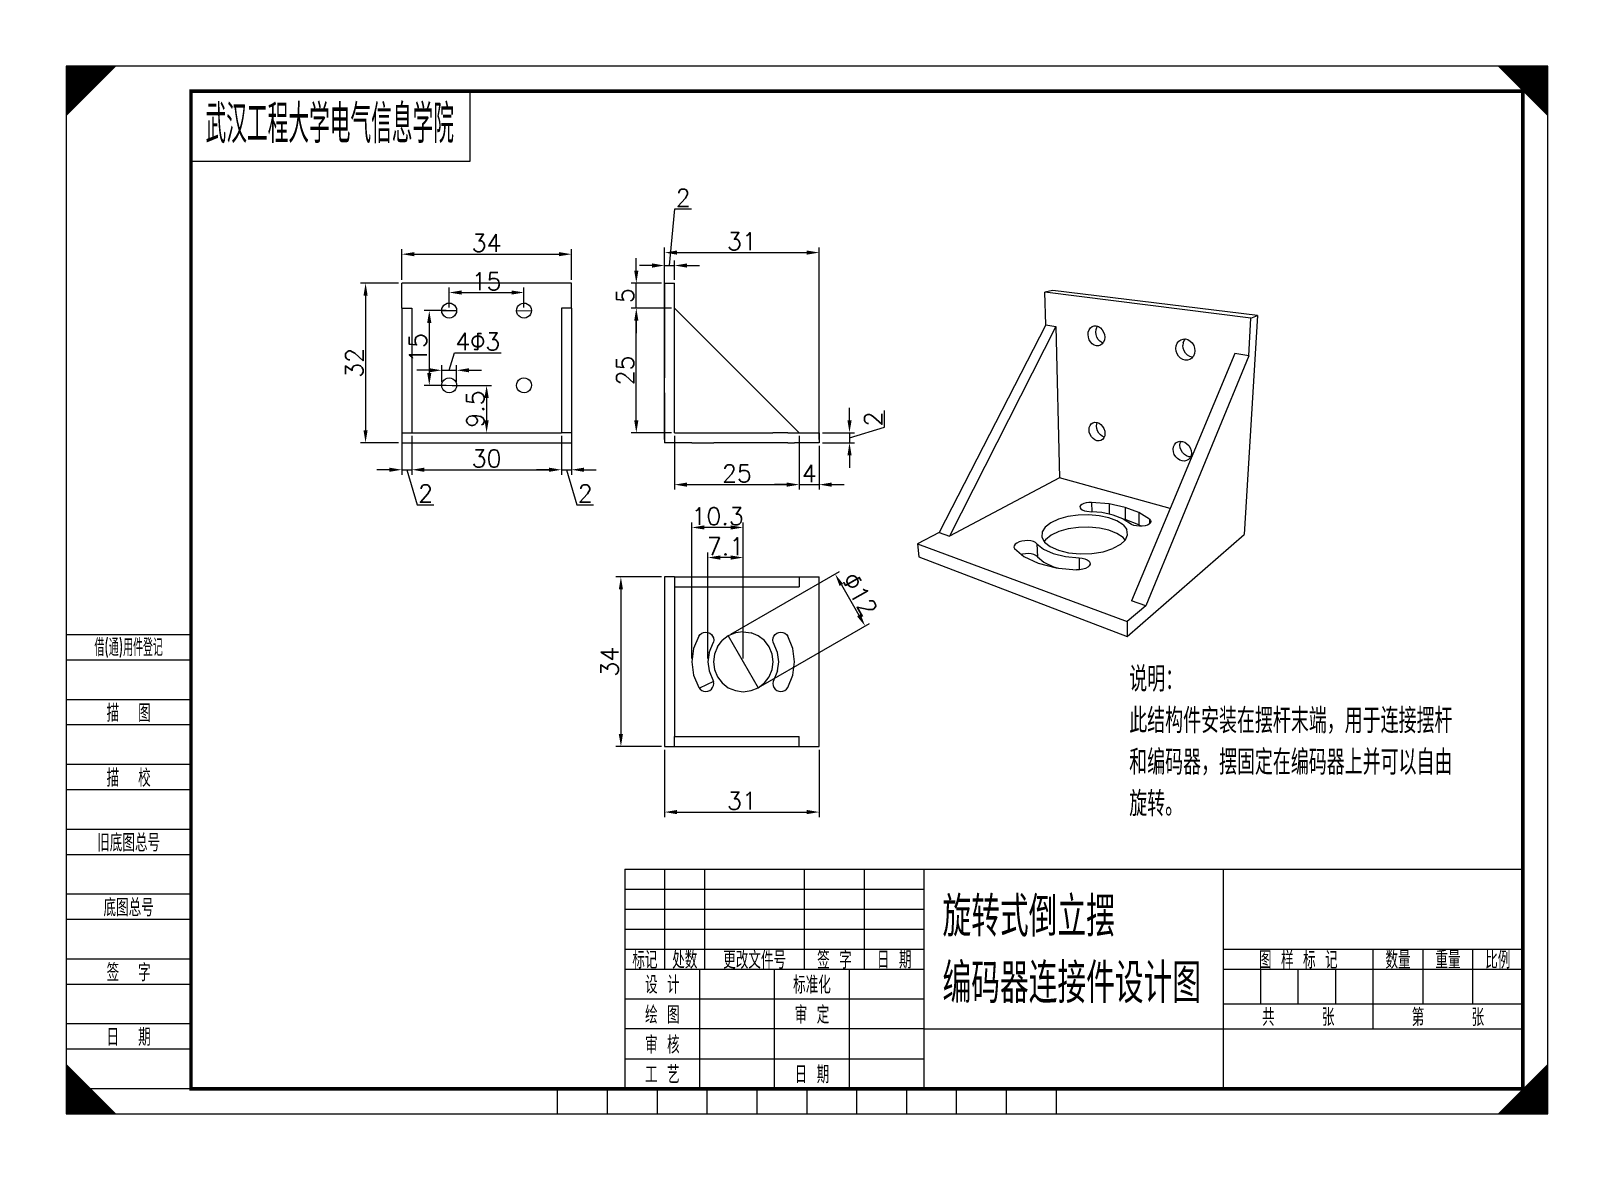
# Model space of a CAD drawing. Extents: x 540 to 851, y 596 to 820.
import ezdxf
from ezdxf.enums import TextEntityAlignment as Align

# ---------------------------------------------------------------- set-up
doc = ezdxf.new("R2010")
doc.units = 0
doc.header["$LTSCALE"] = 2
doc.layers.get('0').update_dxf_attribs({"linetype": 'CONTINUOUS', "lineweight": 18})
doc.layers.get('DEFPOINTS').update_dxf_attribs({"linetype": 'CONTINUOUS', "lineweight": 18})
for name, color, linetype, lineweight in [('00', 7, 'CONTINUOUS', 18), ('1', 6, 'CONTINUOUS', 18), ('5细实线', 7, 'CONTINUOUS', 18), ('BORDER', 7, 'CONTINUOUS', 18), ('DIM', 1, 'CONTINUOUS', 18), ('TEXT', 7, 'CONTINUOUS', 18)]:
    doc.layers.add(name, color=color, linetype=linetype, lineweight=lineweight)
doc.styles.add('HZ', font='gbenor.shx', dxfattribs={"bigfont": 'gbcbig.shx'})
doc.styles.get("Standard").update_dxf_attribs({"font": 'txt.shx', "bigfont": 'hzcf.shx'})
doc.styles.add('STANDARD 0.75', font='gbenor.shx', dxfattribs={"bigfont": 'gbcbig.shx'})
doc.styles.add('YKYHZ', font='gbenor.shx', dxfattribs={"bigfont": 'gbcbig.shx'})
doc.dimstyles.get("Standard").update_dxf_attribs({"dimtxt": 3.5, "dimasz": 2.5, "dimexe": 1, "dimexo": 0.625, "dimgap": 0.5, "dimtad": 1, "dimzin": 12, "dimdsep": 46, "dimtxsty": 'Standard', "dimcen": -0.09, "dimclrd": 256, "dimclre": 256, "dimclrt": 7, "dimazin": 3, "dimtfac": 1, "dimtmove": 1, "dimatfit": 3, "dimfxl": 1, "dimtolj": 1, "dimtzin": 0, "dimlwd": -1, "dimlwe": -1, "dimarcsym": 0})

# ---------------------------------------------------------------- blocks, each defined once
blk = doc.blocks.new('*U0')
at = {"layer": '00', "color": 7, "linetype": 'Continuous', "ltscale": 5}
for p, q in [((81, 205), (25, 205)), ((25, 205), (25, 191)), ((81, 191), (81, 205)), ((25, 191), (81, 191)), ((112, 49), (292, 49)), ((112, 49), (112, 5)), ((172, 5), (172, 49)), ((232, 5), (232, 49)), ((292, 5), (292, 49)), ((112, 29), (172, 29)), ((127, 5), (127, 29)), ((142, 5), (142, 29)), ((157, 5), (157, 29)), ((172, 17), (292, 17))]:
    blk.add_line(p, q, dxfattribs=at)
at = {"layer": '1', "color": 5, "linetype": 'Continuous', "ltscale": 5}
for p, q in [((25, 96), (0, 96)), ((0, 91), (25, 91)), ((25, 83), (0, 83)), ((25, 83), (0, 83)), ((0, 78), (25, 78)), ((25, 70), (0, 70)), ((0, 65), (25, 65)), ((25, 57), (0, 57)), ((0, 52), (25, 52)), ((120, 29), (120, 49)), ((128, 29), (128, 49)), ((148, 29), (148, 49)), ((160, 29), (160, 49)), ((25, 44), (0, 44)), ((112, 45), (172, 45)), ((112, 41), (172, 41)), ((0, 39), (25, 39)), ((112, 37), (172, 37)), ((112, 33), (172, 33)), ((232, 33), (292, 33)), ((262, 17), (262, 33)), ((272, 22), (272, 33)), ((282, 22), (282, 33)), ((25, 31), (0, 31)), ((232, 29), (292, 29)), ((239.5, 22), (239.5, 29)), ((247, 22), (247, 29)), ((254.5, 22), (254.5, 29)), ((0, 26), (25, 26)), ((112, 23), (172, 23)), ((232, 22), (292, 22)), ((25, 18), (0, 18)), ((172, 17), (112, 17)), ((0, 13), (25, 13)), ((112, 11), (172, 11)), ((25, 5), (0, 5)), ((25, 5), (0, 5)), ((25, 5), (0, 5)), ((25, 5), (0, 5)), ((25, 5), (0, 5))]:
    blk.add_line(p, q, dxfattribs=at)
at = {"layer": 'BORDER', "color": 1, "linetype": 'Continuous', "ltscale": 5}
for points in [[(0, 210, 0, 14.14, 0), (5, 205, 14.14, 14.14, 0)], [(297, 210, 0, 14.14, 0), (292, 205, 14.14, 14.14, 0)], [(0, 0, 0, 14.14, 0), (5, 5, 14.14, 14.14, 0)], [(297, 0, 0, 14.14, 0), (292, 5, 14.14, 14.14, 0)]]:
    blk.add_lwpolyline(points, format="xyseb", dxfattribs=at)
blk.add_lwpolyline([(0, 0), (297, 0), (297, 210), (0, 210)], close=True, dxfattribs=at)
at = {"layer": 'BORDER', "color": 1, "linetype": 'Continuous', "ltscale": 5, "const_width": 0.7}
blk.add_lwpolyline([(25, 5), (292, 5), (292, 205), (25, 205)], close=True, dxfattribs=at)
at = {"layer": 'TEXT', "color": 1, "linetype": 'Continuous', "ltscale": 5}
for points in [[(98.5, 0), (98.5, 5)], [(108.5, 0), (108.5, 5)], [(118.5, 0), (118.5, 5)], [(128.5, 0), (128.5, 5)], [(138.5, 0), (138.5, 5)], [(148.5, 0), (148.5, 5)], [(158.5, 0), (158.5, 5)], [(168.5, 0), (168.5, 5)], [(178.5, 0), (178.5, 5)], [(188.5, 0), (188.5, 5)], [(198.5, 0), (198.5, 5)], [(98.5, 0), (198.5, 0)]]:
    blk.add_lwpolyline(points, dxfattribs=at)
at = {"layer": 'TEXT', "color": 7, "linetype": 'Continuous', "ltscale": 5, "style": 'YKYHZ', "width": 0.790251}
blk.add_text('借(通)用件登记', height=3.5, dxfattribs=at).set_placement((12.5, 93.5), align=Align.MIDDLE)
at = {"layer": 'TEXT', "color": 7, "linetype": 'Continuous', "ltscale": 5, "style": 'YKYHZ'}
for s, p in [('描  图', (12.5, 80.5)), ('描  校', (12.5, 67.5)), ('旧底图总号', (12.5, 54.5)), ('底图总号', (12.5, 41.5)), ('标记', (116, 31)), ('处数', (124, 31)), ('更改文件号', (138, 31)), ('签 字', (154, 31)), ('日 期', (166, 31)), ('图 样 标 记', (247, 31)), ('数量', (267, 31)), ('重量', (277, 31)), ('比例', (287, 31)), ('签  字', (12.5, 28.5)), ('设 计', (119.5, 26)), ('标准化', (149.5, 26)), ('绘 图', (119.5, 20)), ('审 定', (149.5, 20)), ('共     张', (247, 19.5)), ('第     张', (277, 19.5)), ('日  期', (12.5, 15.5)), ('审 核', (119.5, 14)), ('工 艺', (119.5, 8)), ('日 期', (149.5, 8))]:
    blk.add_text(s, height=3.5, dxfattribs=at).set_placement(p, align=Align.MIDDLE)
blk = doc.blocks.new('*D3')
at = {"layer": 'DEFPOINTS', "color": 0, "ltscale": 5, "transparency": 16777216}
for p in [(614.51, 739.23), (616.51, 739.23), (616.51, 731.81)]:
    blk.add_point(p, dxfattribs=at)
at = {"layer": 'DIM', "ltscale": 5, "transparency": 16777216}
for p, q in [((614.51, 738.61), (614.51, 730.81)), ((616.51, 738.61), (616.51, 730.81)), ((612.01, 731.81), (609.51, 731.81)), ((614.51, 731.81), (616.51, 731.81)), ((614.51, 731.81), (616.51, 731.81)), ((615.51, 731.81), (617.61, 724.81)), ((619.01, 731.81), (621.51, 731.81)), ((617.61, 724.81), (620.94, 724.81))]:
    blk.add_line(p, q, dxfattribs=at)
for points in [[(612.01, 732.23), (612.01, 731.4), (614.51, 731.81)], [(619.01, 732.23), (619.01, 731.4), (616.51, 731.81)]]:
    blk.add_solid(points, dxfattribs=at)
at = {"layer": 'DIM', "color": 7, "ltscale": 5, "transparency": 16777216, "insert": (619.28, 727.06), "char_height": 3.5, "attachment_point": 5}
blk.add_mtext('\\A1;2', dxfattribs=at)
blk = doc.blocks.new('*D4')
at = {"layer": 'DEFPOINTS', "color": 0, "ltscale": 5, "transparency": 16777216}
for p in [(616.51, 739.23), (646.51, 739.23), (646.51, 731.81)]:
    blk.add_point(p, dxfattribs=at)
at = {"layer": 'DIM', "ltscale": 5, "transparency": 16777216}
for p, q in [((616.51, 738.61), (616.51, 730.81)), ((646.51, 738.61), (646.51, 730.81)), ((619.01, 731.81), (644.01, 731.81))]:
    blk.add_line(p, q, dxfattribs=at)
for points in [[(619.01, 732.23), (619.01, 731.4), (616.51, 731.81)], [(644.01, 732.23), (644.01, 731.4), (646.51, 731.81)]]:
    blk.add_solid(points, dxfattribs=at)
at = {"layer": 'DIM', "color": 7, "ltscale": 5, "transparency": 16777216, "insert": (631.51, 734.06), "char_height": 3.5, "attachment_point": 5}
blk.add_mtext('\\A1;30', dxfattribs=at)
blk = doc.blocks.new('*D5')
at = {"layer": 'DEFPOINTS', "color": 0, "ltscale": 5, "transparency": 16777216}
for p in [(646.51, 739.23), (648.51, 739.23), (648.51, 731.81)]:
    blk.add_point(p, dxfattribs=at)
at = {"layer": 'DIM', "ltscale": 5, "transparency": 16777216}
for p, q in [((646.51, 738.61), (646.51, 730.81)), ((648.51, 738.61), (648.51, 730.81)), ((644.01, 731.81), (641.51, 731.81)), ((646.51, 731.81), (648.51, 731.81)), ((646.51, 731.81), (648.51, 731.81)), ((647.51, 731.81), (649.61, 724.81)), ((651.01, 731.81), (653.51, 731.81)), ((649.61, 724.81), (652.94, 724.81))]:
    blk.add_line(p, q, dxfattribs=at)
for points in [[(644.01, 732.23), (644.01, 731.4), (646.51, 731.81)], [(651.01, 732.23), (651.01, 731.4), (648.51, 731.81)]]:
    blk.add_solid(points, dxfattribs=at)
at = {"layer": 'DIM', "color": 7, "ltscale": 5, "transparency": 16777216, "insert": (651.28, 727.06), "char_height": 3.5, "attachment_point": 5}
blk.add_mtext('\\A1;2', dxfattribs=at)
blk = doc.blocks.new('*D6')
at = {"layer": 'DEFPOINTS', "color": 0, "ltscale": 5, "transparency": 16777216}
for p in [(648.51, 775.03), (614.51, 769.23), (648.51, 769.23)]:
    blk.add_point(p, dxfattribs=at)
at = {"layer": 'DIM', "ltscale": 5, "transparency": 16777216}
for p, q in [((614.51, 769.86), (614.51, 776.03)), ((617.01, 775.03), (646.01, 775.03)), ((648.51, 769.86), (648.51, 776.03))]:
    blk.add_line(p, q, dxfattribs=at)
for points in [[(617.01, 775.45), (617.01, 774.62), (614.51, 775.03)], [(646.01, 775.45), (646.01, 774.62), (648.51, 775.03)]]:
    blk.add_solid(points, dxfattribs=at)
at = {"layer": 'DIM', "color": 7, "ltscale": 5, "transparency": 16777216, "insert": (631.51, 777.28), "char_height": 3.5, "attachment_point": 5}
blk.add_mtext('\\A1;34', dxfattribs=at)
blk = doc.blocks.new('*D7')
at = {"layer": 'DEFPOINTS', "color": 0, "ltscale": 5, "transparency": 16777216}
for p in [(614.51, 769.23), (607.25, 737.23), (614.51, 737.23)]:
    blk.add_point(p, dxfattribs=at)
at = {"layer": 'DIM', "ltscale": 5, "transparency": 16777216}
for p, q in [((613.88, 769.23), (606.25, 769.23)), ((607.25, 766.73), (607.25, 739.73)), ((613.88, 737.23), (606.25, 737.23))]:
    blk.add_line(p, q, dxfattribs=at)
for points in [[(606.83, 766.73), (607.66, 766.73), (607.25, 769.23)], [(606.83, 739.73), (607.66, 739.73), (607.25, 737.23)]]:
    blk.add_solid(points, dxfattribs=at)
at = {"layer": 'DIM', "color": 7, "ltscale": 5, "transparency": 16777216, "insert": (605, 753.23), "char_height": 3.5, "attachment_point": 5, "rotation": 90}
blk.add_mtext('\\A1;32', dxfattribs=at)
blk = doc.blocks.new('*D9')
at = {"layer": 'DEFPOINTS', "color": 0, "ltscale": 5, "transparency": 16777216}
for p in [(624.01, 763.73), (620.02, 748.73), (624.01, 748.73)]:
    blk.add_point(p, dxfattribs=at)
at = {"layer": 'DIM', "ltscale": 5, "transparency": 16777216}
for p, q in [((623.38, 763.73), (619.02, 763.73)), ((620.02, 761.23), (620.02, 751.23)), ((623.38, 748.73), (619.02, 748.73))]:
    blk.add_line(p, q, dxfattribs=at)
for points in [[(619.6, 761.23), (620.44, 761.23), (620.02, 763.73)], [(619.6, 751.23), (620.44, 751.23), (620.02, 748.73)]]:
    blk.add_solid(points, dxfattribs=at)
at = {"layer": 'DIM', "color": 7, "ltscale": 5, "transparency": 16777216, "insert": (617.77, 756.23), "char_height": 3.5, "attachment_point": 5, "rotation": 90}
blk.add_mtext('\\A1;15', dxfattribs=at)
blk = doc.blocks.new('*D10')
at = {"layer": 'DEFPOINTS', "color": 0, "ltscale": 5, "transparency": 16777216}
for p in [(639.01, 767.35), (624.01, 763.73), (639.01, 763.73)]:
    blk.add_point(p, dxfattribs=at)
at = {"layer": 'DIM', "ltscale": 5, "transparency": 16777216}
for p, q in [((624.01, 764.36), (624.01, 768.35)), ((626.51, 767.35), (636.51, 767.35)), ((639.01, 764.36), (639.01, 768.35))]:
    blk.add_line(p, q, dxfattribs=at)
for points in [[(626.51, 767.76), (626.51, 766.93), (624.01, 767.35)], [(636.51, 767.76), (636.51, 766.93), (639.01, 767.35)]]:
    blk.add_solid(points, dxfattribs=at)
at = {"layer": 'DIM', "color": 7, "ltscale": 5, "transparency": 16777216, "insert": (631.51, 769.6), "char_height": 3.5, "attachment_point": 5}
blk.add_mtext('\\A1;15', dxfattribs=at)
blk = doc.blocks.new('*D11')
at = {"layer": 'DEFPOINTS', "color": 0, "ltscale": 5, "transparency": 16777216}
for p in [(625.51, 751.76), (622.51, 748.73), (625.51, 748.73)]:
    blk.add_point(p, dxfattribs=at)
at = {"layer": 'DIM', "ltscale": 5, "transparency": 16777216}
for p, q in [((624.01, 751.76), (625.06, 755.26)), ((625.06, 755.26), (634.44, 755.26)), ((620.01, 751.76), (617.51, 751.76)), ((622.51, 749.36), (622.51, 752.76)), ((622.51, 751.76), (625.51, 751.76)), ((622.51, 751.76), (625.51, 751.76)), ((625.51, 749.35), (625.51, 752.76)), ((628.01, 751.76), (630.51, 751.76))]:
    blk.add_line(p, q, dxfattribs=at)
for points in [[(620.01, 752.17), (620.01, 751.34), (622.51, 751.76)], [(628.01, 752.17), (628.01, 751.34), (625.51, 751.76)]]:
    blk.add_solid(points, dxfattribs=at)
at = {"layer": 'DIM', "color": 7, "ltscale": 5, "transparency": 16777216, "insert": (629.75, 757.51), "char_height": 3.5, "attachment_point": 5}
blk.add_mtext('\\A1;4{\\Fgbenor,gbcbig|c134;Φ}3', dxfattribs=at)
blk = doc.blocks.new('*D12')
at = {"layer": 'DEFPOINTS', "color": 0, "ltscale": 5, "transparency": 16777216}
for p in [(624.01, 748.73), (624.01, 739.23), (631.51, 739.23)]:
    blk.add_point(p, dxfattribs=at)
at = {"layer": 'DIM', "ltscale": 5, "transparency": 16777216}
for p, q in [((624.63, 748.73), (632.51, 748.73)), ((631.51, 746.23), (631.51, 741.73)), ((624.63, 739.23), (632.51, 739.23))]:
    blk.add_line(p, q, dxfattribs=at)
for points in [[(631.09, 746.23), (631.93, 746.23), (631.51, 748.73)], [(631.09, 741.73), (631.93, 741.73), (631.51, 739.23)]]:
    blk.add_solid(points, dxfattribs=at)
at = {"layer": 'DIM', "color": 7, "ltscale": 5, "transparency": 16777216, "insert": (629.26, 743.98), "char_height": 3.5, "attachment_point": 5, "rotation": 90}
blk.add_mtext('\\A1;9.5', dxfattribs=at)
blk = doc.blocks.new('*D13')
at = {"layer": 'DEFPOINTS', "color": 0, "ltscale": 5, "transparency": 16777216}
for p in [(698.2, 775.35), (667.2, 737.23), (698.2, 737.23)]:
    blk.add_point(p, dxfattribs=at)
at = {"layer": 'DIM', "ltscale": 5, "transparency": 16777216}
for p, q in [((667.2, 737.86), (667.2, 776.35)), ((669.7, 775.35), (695.7, 775.35)), ((698.2, 737.86), (698.2, 776.35))]:
    blk.add_line(p, q, dxfattribs=at)
for points in [[(669.7, 775.77), (669.7, 774.94), (667.2, 775.35)], [(695.7, 775.77), (695.7, 774.94), (698.2, 775.35)]]:
    blk.add_solid(points, dxfattribs=at)
at = {"layer": 'DIM', "color": 7, "ltscale": 5, "transparency": 16777216, "insert": (682.7, 777.6), "char_height": 3.5, "attachment_point": 5}
blk.add_mtext('\\A1;31', dxfattribs=at)
blk = doc.blocks.new('*D14')
at = {"layer": 'DEFPOINTS', "color": 0, "ltscale": 5, "transparency": 16777216}
for p in [(669.2, 772.76), (667.2, 769.23), (669.2, 769.23)]:
    blk.add_point(p, dxfattribs=at)
at = {"layer": 'DIM', "ltscale": 5, "transparency": 16777216}
for p, q in [((668.2, 772.76), (669.25, 784.1)), ((669.25, 784.1), (672.58, 784.1)), ((664.7, 772.76), (662.2, 772.76)), ((667.2, 769.86), (667.2, 773.76)), ((667.2, 772.76), (669.2, 772.76)), ((667.2, 772.76), (669.2, 772.76)), ((669.2, 769.86), (669.2, 773.76)), ((671.7, 772.76), (674.2, 772.76))]:
    blk.add_line(p, q, dxfattribs=at)
for points in [[(664.7, 773.18), (664.7, 772.34), (667.2, 772.76)], [(671.7, 773.18), (671.7, 772.34), (669.2, 772.76)]]:
    blk.add_solid(points, dxfattribs=at)
at = {"layer": 'DIM', "color": 7, "ltscale": 5, "transparency": 16777216, "insert": (670.92, 786.35), "char_height": 3.5, "attachment_point": 5}
blk.add_mtext('\\A1;2', dxfattribs=at)
blk = doc.blocks.new('*D15')
at = {"layer": 'DEFPOINTS', "color": 0, "ltscale": 5, "transparency": 16777216}
for p in [(669.2, 739.23), (694.2, 739.23), (694.2, 728.83)]:
    blk.add_point(p, dxfattribs=at)
at = {"layer": 'DIM', "ltscale": 5, "transparency": 16777216}
for p, q in [((669.2, 738.61), (669.2, 727.83)), ((694.2, 738.61), (694.2, 727.83)), ((671.7, 728.83), (691.7, 728.83))]:
    blk.add_line(p, q, dxfattribs=at)
for points in [[(671.7, 729.25), (671.7, 728.41), (669.2, 728.83)], [(691.7, 729.25), (691.7, 728.41), (694.2, 728.83)]]:
    blk.add_solid(points, dxfattribs=at)
at = {"layer": 'DIM', "color": 7, "ltscale": 5, "transparency": 16777216, "insert": (681.7, 731.08), "char_height": 3.5, "attachment_point": 5}
blk.add_mtext('\\A1;25', dxfattribs=at)
blk = doc.blocks.new('*D16')
at = {"layer": 'DEFPOINTS', "color": 0, "ltscale": 5, "transparency": 16777216}
for p in [(694.2, 739.23), (698.2, 737.23), (698.2, 728.83)]:
    blk.add_point(p, dxfattribs=at)
at = {"layer": 'DIM', "ltscale": 5, "transparency": 16777216}
for p, q in [((694.2, 738.61), (694.2, 727.83)), ((698.2, 736.61), (698.2, 727.83)), ((691.7, 728.83), (689.2, 728.83)), ((694.2, 728.83), (698.2, 728.83)), ((700.7, 728.83), (703.2, 728.83))]:
    blk.add_line(p, q, dxfattribs=at)
for points in [[(691.7, 729.25), (691.7, 728.41), (694.2, 728.83)], [(700.7, 729.25), (700.7, 728.41), (698.2, 728.83)]]:
    blk.add_solid(points, dxfattribs=at)
at = {"layer": 'DIM', "color": 7, "ltscale": 5, "transparency": 16777216, "insert": (696.2, 731.08), "char_height": 3.5, "attachment_point": 5}
blk.add_mtext('\\A1;4', dxfattribs=at)
blk = doc.blocks.new('*D17')
at = {"layer": 'DEFPOINTS', "color": 0, "ltscale": 5, "transparency": 16777216}
for p in [(661.53, 764.23), (669.2, 764.23), (669.2, 739.23)]:
    blk.add_point(p, dxfattribs=at)
at = {"layer": 'DIM', "ltscale": 5, "transparency": 16777216}
for p, q in [((668.58, 764.23), (660.53, 764.23)), ((661.53, 741.73), (661.53, 761.73)), ((668.58, 739.23), (660.53, 739.23))]:
    blk.add_line(p, q, dxfattribs=at)
for points in [[(661.11, 761.73), (661.94, 761.73), (661.53, 764.23)], [(661.11, 741.73), (661.94, 741.73), (661.53, 739.23)]]:
    blk.add_solid(points, dxfattribs=at)
at = {"layer": 'DIM', "color": 7, "ltscale": 5, "transparency": 16777216, "insert": (659.28, 751.73), "char_height": 3.5, "attachment_point": 5, "rotation": 90}
blk.add_mtext('\\A1;25', dxfattribs=at)
blk = doc.blocks.new('*D18')
at = {"layer": 'DEFPOINTS', "color": 0, "ltscale": 5, "transparency": 16777216}
for p in [(661.53, 769.23), (667.2, 769.23), (669.2, 764.23)]:
    blk.add_point(p, dxfattribs=at)
at = {"layer": 'DIM', "ltscale": 5, "transparency": 16777216}
for p, q in [((661.53, 771.73), (661.53, 774.23)), ((666.58, 769.23), (660.53, 769.23)), ((661.53, 764.23), (661.53, 769.23)), ((668.58, 764.23), (660.53, 764.23)), ((661.53, 761.73), (661.53, 759.23))]:
    blk.add_line(p, q, dxfattribs=at)
for points in [[(661.11, 771.73), (661.94, 771.73), (661.53, 769.23)], [(661.11, 761.73), (661.94, 761.73), (661.53, 764.23)]]:
    blk.add_solid(points, dxfattribs=at)
at = {"layer": 'DIM', "color": 7, "ltscale": 5, "transparency": 16777216, "insert": (659.28, 766.73), "char_height": 3.5, "attachment_point": 5, "rotation": 90}
blk.add_mtext('\\A1;5', dxfattribs=at)
blk = doc.blocks.new('*D19')
at = {"layer": 'DEFPOINTS', "color": 0, "ltscale": 5, "transparency": 16777216}
for p in [(698.2, 739.23), (698.2, 737.23), (704.27, 737.23)]:
    blk.add_point(p, dxfattribs=at)
at = {"layer": 'DIM', "ltscale": 5, "transparency": 16777216}
for p, q in [((704.27, 741.73), (704.27, 744.23)), ((711.27, 740.33), (711.27, 743.67)), ((698.83, 739.23), (705.27, 739.23)), ((704.27, 738.23), (711.27, 740.33)), ((704.27, 739.23), (704.27, 737.23)), ((704.27, 739.23), (704.27, 737.23)), ((698.83, 737.23), (705.27, 737.23)), ((704.27, 734.73), (704.27, 732.23))]:
    blk.add_line(p, q, dxfattribs=at)
for points in [[(703.86, 741.73), (704.69, 741.73), (704.27, 739.23)], [(703.86, 734.73), (704.69, 734.73), (704.27, 737.23)]]:
    blk.add_solid(points, dxfattribs=at)
at = {"layer": 'DIM', "color": 7, "ltscale": 5, "transparency": 16777216, "insert": (709.02, 742), "char_height": 3.5, "attachment_point": 5, "rotation": 90}
blk.add_mtext('\\A1;2', dxfattribs=at)
blk = doc.blocks.new('*D20')
at = {"layer": 'DEFPOINTS', "color": 0, "ltscale": 5, "transparency": 16777216}
for p in [(667.2, 676.32), (698.2, 676.32), (698.2, 663.18)]:
    blk.add_point(p, dxfattribs=at)
at = {"layer": 'DIM', "ltscale": 5, "transparency": 16777216}
for p, q in [((667.2, 675.69), (667.2, 662.18)), ((698.2, 675.69), (698.2, 662.18)), ((669.7, 663.18), (695.7, 663.18))]:
    blk.add_line(p, q, dxfattribs=at)
for points in [[(669.7, 663.6), (669.7, 662.76), (667.2, 663.18)], [(695.7, 663.6), (695.7, 662.76), (698.2, 663.18)]]:
    blk.add_solid(points, dxfattribs=at)
at = {"layer": 'DIM', "color": 7, "ltscale": 5, "transparency": 16777216, "insert": (682.7, 665.43), "char_height": 3.5, "attachment_point": 5}
blk.add_mtext('\\A1;31', dxfattribs=at)
blk = doc.blocks.new('*D21')
at = {"layer": 'DEFPOINTS', "color": 0, "ltscale": 5, "transparency": 16777216}
for p in [(667.2, 710.32), (658.44, 676.32), (667.2, 676.32)]:
    blk.add_point(p, dxfattribs=at)
at = {"layer": 'DIM', "ltscale": 5, "transparency": 16777216}
for p, q in [((666.58, 710.32), (657.44, 710.32)), ((658.44, 707.82), (658.44, 678.82)), ((666.58, 676.32), (657.44, 676.32))]:
    blk.add_line(p, q, dxfattribs=at)
for points in [[(658.02, 707.82), (658.85, 707.82), (658.44, 710.32)], [(658.02, 678.82), (658.85, 678.82), (658.44, 676.32)]]:
    blk.add_solid(points, dxfattribs=at)
at = {"layer": 'DIM', "color": 7, "ltscale": 5, "transparency": 16777216, "insert": (656.19, 693.32), "char_height": 3.5, "attachment_point": 5, "rotation": 90}
blk.add_mtext('\\A1;34', dxfattribs=at)
blk = doc.blocks.new('*D22')
at = {"layer": 'DEFPOINTS', "color": 0, "ltscale": 5, "transparency": 16777216}
for p in [(707.39, 700.49), (679.97, 698.51), (685.97, 688.12)]:
    blk.add_point(p, dxfattribs=at)
at = {"layer": 'DIM', "ltscale": 5, "transparency": 16777216}
for p, q in [((680.51, 698.83), (702.25, 711.38)), ((702.64, 708.71), (706.14, 702.65)), ((686.51, 688.43), (708.25, 700.99))]:
    blk.add_line(p, q, dxfattribs=at)
for points in [[(703, 708.92), (702.28, 708.5), (701.39, 710.88)], [(706.5, 702.86), (705.78, 702.44), (707.39, 700.49)]]:
    blk.add_solid(points, dxfattribs=at)
at = {"layer": 'DIM', "color": 7, "ltscale": 5, "transparency": 16777216, "insert": (706.34, 706.81), "char_height": 3.5, "attachment_point": 5, "rotation": 300}
blk.add_mtext('\\A1;{\\Fgbenor,gbcbig|c134;Φ}12', dxfattribs=at)
blk = doc.blocks.new('*D24')
at = {"layer": 'DEFPOINTS', "color": 0, "ltscale": 5, "transparency": 16777216}
for p in [(675.87, 714.21), (675.87, 693.32), (682.97, 693.32)]:
    blk.add_point(p, dxfattribs=at)
at = {"layer": 'DIM', "ltscale": 5, "transparency": 16777216}
for p, q in [((675.87, 693.94), (675.87, 715.21)), ((680.47, 714.21), (678.37, 714.21)), ((682.97, 693.94), (682.97, 715.21))]:
    blk.add_line(p, q, dxfattribs=at)
for points in [[(678.37, 714.63), (678.37, 713.79), (675.87, 714.21)], [(680.47, 714.63), (680.47, 713.79), (682.97, 714.21)]]:
    blk.add_solid(points, dxfattribs=at)
at = {"layer": 'DIM', "color": 7, "ltscale": 5, "transparency": 16777216, "insert": (679.42, 716.46), "char_height": 3.5, "attachment_point": 5}
blk.add_mtext('\\A1;7.1', dxfattribs=at)
blk = doc.blocks.new('*D25')
at = {"layer": 'DEFPOINTS', "color": 0, "ltscale": 5, "transparency": 16777216}
for p in [(672.67, 720.24), (672.67, 693.32), (682.97, 693.32)]:
    blk.add_point(p, dxfattribs=at)
at = {"layer": 'DIM', "ltscale": 5, "transparency": 16777216}
for p, q in [((672.67, 693.94), (672.67, 721.24)), ((680.47, 720.24), (675.17, 720.24)), ((682.97, 693.94), (682.97, 721.24))]:
    blk.add_line(p, q, dxfattribs=at)
for points in [[(675.17, 720.66), (675.17, 719.83), (672.67, 720.24)], [(680.47, 720.66), (680.47, 719.83), (682.97, 720.24)]]:
    blk.add_solid(points, dxfattribs=at)
at = {"layer": 'DIM', "color": 7, "ltscale": 5, "transparency": 16777216, "insert": (677.82, 722.49), "char_height": 3.5, "attachment_point": 5}
blk.add_mtext('\\A1;10.3', dxfattribs=at)

msp = doc.modelspace()

# ---------------------------------------------------------------- linework, layer by layer
for p, q in [((648.509, 769.234), (614.509, 769.234)), ((614.509, 764.234), (614.509, 769.234)), ((648.509, 764.234), (648.509, 769.234)), ((667.202, 769.234), (669.202, 769.234)), ((667.202, 769.234), (667.202, 765.234)), ((669.202, 765.234), (669.202, 769.234)), ((745.05, 767.767), (743.416, 767.387)), ((784.743, 762.214), (743.416, 767.387)), ((743.599, 760.864), (743.416, 767.387)), ((786.047, 762.733), (745.05, 767.767)), ((614.509, 764.234), (614.509, 739.234)), ((614.509, 764.234), (616.509, 764.234)), ((616.509, 764.234), (616.509, 739.234)), ((622.509, 763.74), (622.562, 764.128)), ((622.558, 763.352), (622.509, 763.74)), ((622.707, 762.99), (622.558, 763.352)), ((622.562, 764.128), (622.713, 764.49)), ((622.944, 762.678), (622.707, 762.99)), ((622.713, 764.49), (622.953, 764.799)), ((623.253, 762.438), (622.944, 762.678)), ((622.953, 764.799), (623.265, 765.036)), ((623.614, 762.287), (623.253, 762.438)), ((623.265, 765.036), (623.627, 765.185)), ((623.627, 765.185), (624.015, 765.234)), ((624.015, 765.234), (624.403, 765.181)), ((624.753, 762.432), (624.391, 762.283)), ((624.403, 765.181), (624.765, 765.03)), ((625.065, 762.669), (624.753, 762.432)), ((624.765, 765.03), (625.074, 764.79)), ((625.305, 762.978), (625.065, 762.669)), ((625.074, 764.79), (625.311, 764.478)), ((625.456, 763.339), (625.305, 762.978)), ((625.311, 764.478), (625.459, 764.116)), ((625.509, 763.727), (625.456, 763.339)), ((625.459, 764.116), (625.509, 763.727)), ((637.509, 763.707), (637.553, 764.096)), ((637.567, 763.319), (637.509, 763.707)), ((637.553, 764.096), (637.696, 764.46)), ((637.724, 762.96), (637.567, 763.319)), ((637.696, 764.46), (637.929, 764.775)), ((637.968, 762.654), (637.724, 762.96)), ((637.929, 764.775), (638.235, 765.019)), ((638.283, 762.422), (637.968, 762.654)), ((638.235, 765.019), (638.594, 765.176)), ((638.647, 762.278), (638.283, 762.422)), ((638.594, 765.176), (638.982, 765.234)), ((638.982, 765.234), (639.371, 765.19)), ((639.371, 765.19), (639.735, 765.046)), ((639.782, 762.449), (639.423, 762.292)), ((639.735, 765.046), (640.05, 764.814)), ((640.089, 762.693), (639.782, 762.449)), ((640.05, 764.814), (640.294, 764.507)), ((640.321, 763.008), (640.089, 762.693)), ((640.294, 764.507), (640.451, 764.148)), ((640.465, 763.372), (640.321, 763.008)), ((640.451, 764.148), (640.509, 763.761)), ((640.509, 763.761), (640.465, 763.372)), ((646.509, 764.234), (646.509, 739.234)), ((648.509, 764.234), (646.509, 764.234)), ((648.509, 764.234), (648.509, 739.234)), ((667.202, 765.234), (667.202, 762.234)), ((669.202, 764.234), (669.202, 765.234)), ((669.202, 764.234), (694.202, 739.234)), ((669.202, 762.234), (669.202, 764.234)), ((786.047, 762.733), (783.396, 718.81)), ((784.743, 762.214), (786.047, 762.733)), ((624.002, 762.234), (623.614, 762.287)), ((624.391, 762.283), (624.002, 762.234)), ((639.036, 762.234), (638.647, 762.278)), ((639.423, 762.292), (639.036, 762.234)), ((667.202, 762.234), (667.202, 750.234)), ((669.202, 750.234), (669.202, 762.234)), ((743.599, 760.864), (722.217, 719.209)), ((745.667, 760.55), (724.29, 718.474)), ((743.599, 760.864), (745.667, 760.55)), ((745.667, 760.55), (746.385, 730.175)), ((752.095, 758.919), (752.148, 759.425)), ((752.148, 759.425), (752.31, 759.88)), ((752.31, 759.88), (752.57, 760.253)), ((752.57, 760.253), (752.912, 760.519)), ((752.912, 760.519), (753.313, 760.658)), ((753.313, 760.658), (753.745, 760.661)), ((753.65, 759.414), (753.704, 759.914)), ((753.707, 758.898), (753.65, 759.414)), ((753.704, 759.914), (753.866, 760.364)), ((753.745, 760.661), (754.016, 760.577)), ((753.866, 760.364), (754.016, 760.577)), ((754.016, 760.577), (754.179, 760.526)), ((754.179, 760.526), (754.585, 760.263)), ((754.585, 760.263), (754.935, 759.888)), ((754.935, 759.888), (755.203, 759.429)), ((755.203, 759.429), (755.372, 758.916)), ((784.308, 754.678), (784.743, 762.214)), ((752.155, 758.397), (752.095, 758.919)), ((752.322, 757.892), (752.155, 758.397)), ((752.586, 757.439), (752.322, 757.892)), ((752.929, 757.068), (752.586, 757.439)), ((753.328, 756.804), (752.929, 757.068)), ((753.758, 756.665), (753.328, 756.804)), ((753.872, 758.4), (753.707, 758.898)), ((754.188, 756.66), (753.758, 756.665)), ((754.133, 757.953), (753.872, 758.4)), ((754.473, 757.587), (754.133, 757.953)), ((754.59, 756.791), (754.188, 756.66)), ((754.869, 757.327), (754.473, 757.587)), ((754.937, 757.05), (754.59, 756.791)), ((755.086, 757.257), (754.869, 757.327)), ((755.086, 757.257), (754.937, 757.05)), ((755.204, 757.42), (755.086, 757.257)), ((755.372, 757.876), (755.204, 757.42)), ((755.372, 758.916), (755.43, 758.386)), ((755.43, 758.386), (755.372, 757.876)), ((769.7, 756.15), (769.77, 756.691)), ((769.759, 755.594), (769.7, 756.15)), ((769.77, 756.691), (769.965, 757.179)), ((769.965, 757.179), (770.271, 757.582)), ((770.271, 757.582), (770.669, 757.871)), ((770.669, 757.871), (771.132, 758.027)), ((771.193, 757.252), (771.122, 756.718)), ((771.179, 756.168), (771.122, 756.718)), ((771.132, 758.027), (771.629, 758.038)), ((771.358, 755.64), (771.179, 756.168)), ((771.193, 757.252), (771.388, 757.734)), ((771.388, 757.734), (771.629, 758.038)), ((771.629, 758.038), (772.126, 757.902)), ((772.126, 757.902), (772.588, 757.627)), ((772.588, 757.627), (772.983, 757.233)), ((772.983, 757.233), (773.283, 756.747)), ((773.283, 756.747), (773.468, 756.202)), ((773.468, 756.202), (773.524, 755.637)), ((784.308, 754.678), (763.654, 704.508)), ((781.539, 755.099), (768.555, 724.074)), ((769.941, 755.058), (769.759, 755.594)), ((770.236, 754.579), (769.941, 755.058)), ((770.623, 754.189), (770.236, 754.579)), ((771.077, 753.914), (770.623, 754.189)), ((771.568, 753.772), (771.077, 753.914)), ((771.649, 755.167), (771.358, 755.64)), ((772.062, 753.774), (771.568, 753.772)), ((772.032, 754.783), (771.649, 755.167)), ((772.482, 754.512), (772.032, 754.783)), ((772.527, 753.92), (772.062, 753.774)), ((772.968, 754.373), (772.482, 754.512)), ((772.931, 754.202), (772.527, 753.92)), ((773.066, 754.374), (772.931, 754.202)), ((773.066, 754.374), (772.968, 754.373)), ((773.245, 754.601), (773.066, 754.374)), ((773.447, 755.091), (773.245, 754.601)), ((773.524, 755.637), (773.447, 755.091)), ((784.308, 754.678), (781.539, 755.099)), ((622.953, 749.799), (623.265, 750.036)), ((623.265, 750.036), (623.627, 750.185)), ((623.627, 750.185), (624.015, 750.234)), ((624.015, 750.234), (624.403, 750.181)), ((624.403, 750.181), (624.765, 750.03)), ((624.765, 750.03), (625.074, 749.79)), ((637.929, 749.775), (638.235, 750.019)), ((638.235, 750.019), (638.594, 750.176)), ((638.594, 750.176), (638.982, 750.234)), ((638.982, 750.234), (639.371, 750.19)), ((639.371, 750.19), (639.735, 750.046)), ((639.735, 750.046), (640.05, 749.814)), ((667.202, 747.234), (667.202, 750.234)), ((669.202, 747.234), (669.202, 750.234)), ((622.509, 748.74), (622.562, 749.128)), ((622.558, 748.352), (622.509, 748.74)), ((622.707, 747.99), (622.558, 748.352)), ((622.562, 749.128), (622.713, 749.49)), ((622.944, 747.678), (622.707, 747.99)), ((622.713, 749.49), (622.953, 749.799)), ((623.253, 747.438), (622.944, 747.678)), ((623.614, 747.287), (623.253, 747.438)), ((624.002, 747.234), (623.614, 747.287)), ((624.391, 747.283), (624.002, 747.234)), ((624.753, 747.432), (624.391, 747.283)), ((625.065, 747.669), (624.753, 747.432)), ((625.305, 747.978), (625.065, 747.669)), ((625.074, 749.79), (625.311, 749.478)), ((625.456, 748.339), (625.305, 747.978)), ((625.311, 749.478), (625.459, 749.116)), ((625.509, 748.727), (625.456, 748.339)), ((625.459, 749.116), (625.509, 748.727)), ((637.509, 748.707), (637.553, 749.096)), ((637.567, 748.319), (637.509, 748.707)), ((637.553, 749.096), (637.696, 749.46)), ((637.724, 747.96), (637.567, 748.319)), ((637.696, 749.46), (637.929, 749.775)), ((637.968, 747.654), (637.724, 747.96)), ((638.283, 747.422), (637.968, 747.654)), ((638.647, 747.278), (638.283, 747.422)), ((639.036, 747.234), (638.647, 747.278)), ((639.423, 747.292), (639.036, 747.234)), ((639.782, 747.449), (639.423, 747.292)), ((640.089, 747.693), (639.782, 747.449)), ((640.05, 749.814), (640.294, 749.507)), ((640.321, 748.008), (640.089, 747.693)), ((640.294, 749.507), (640.451, 749.148)), ((640.465, 748.372), (640.321, 748.008)), ((640.451, 749.148), (640.509, 748.761)), ((640.509, 748.761), (640.465, 748.372)), ((667.202, 747.234), (667.202, 737.234)), ((669.202, 739.234), (669.202, 747.234)), ((752.342, 740.301), (752.498, 740.707)), ((752.498, 740.707), (752.748, 741.03)), ((752.748, 741.03), (753.076, 741.248)), ((753.076, 741.248), (753.461, 741.344)), ((753.461, 741.344), (753.876, 741.313)), ((753.782, 740.549), (753.834, 741.006)), ((753.837, 740.069), (753.782, 740.549)), ((753.834, 741.006), (753.943, 741.287)), ((753.876, 741.313), (753.943, 741.287)), ((753.943, 741.287), (754.293, 741.155)), ((754.293, 741.155), (754.683, 740.88)), ((754.683, 740.88), (755.018, 740.508)), ((614.509, 739.234), (614.509, 737.234)), ((614.509, 739.234), (616.509, 739.234)), ((616.509, 739.234), (646.509, 739.234)), ((648.509, 739.234), (646.509, 739.234)), ((648.509, 739.234), (648.509, 737.234)), ((669.202, 739.234), (672.673, 739.234)), ((672.673, 739.234), (673.024, 739.234)), ((673.024, 739.234), (674.053, 739.234)), ((674.053, 739.234), (677.039, 739.234)), ((677.039, 739.234), (688.908, 739.234)), ((691.894, 739.234), (688.908, 739.234)), ((691.894, 739.234), (692.922, 739.234)), ((692.922, 739.234), (693.273, 739.234)), ((693.273, 739.234), (694.202, 739.234)), ((694.202, 739.234), (698.202, 739.234)), ((698.202, 739.234), (698.202, 737.234)), ((752.291, 739.84), (752.342, 740.301)), ((752.348, 739.354), (752.291, 739.84)), ((752.509, 738.876), (752.348, 739.354)), ((752.762, 738.438), (752.509, 738.876)), ((753.092, 738.069), (752.762, 738.438)), ((753.475, 737.795), (753.092, 738.069)), ((753.888, 737.633), (753.475, 737.795)), ((753.995, 739.596), (753.837, 740.069)), ((754.301, 737.595), (753.888, 737.633)), ((754.246, 739.164), (753.995, 739.596)), ((754.572, 738.8), (754.246, 739.164)), ((754.687, 737.684), (754.301, 737.595)), ((754.953, 738.53), (754.572, 738.8)), ((755.02, 737.895), (754.687, 737.684)), ((755.341, 738.379), (754.953, 738.53)), ((755.018, 740.508), (755.276, 740.064)), ((755.276, 738.215), (755.02, 737.895)), ((755.276, 740.064), (755.438, 739.578)), ((755.341, 738.379), (755.276, 738.215)), ((755.438, 738.621), (755.341, 738.379)), ((755.438, 739.578), (755.493, 739.086)), ((755.493, 739.086), (755.438, 738.621)), ((769.702, 737.181), (770.082, 737.416)), ((770.082, 737.416), (770.524, 737.523)), ((770.524, 737.523), (770.727, 737.51)), ((770.595, 737.204), (770.727, 737.51)), ((770.727, 737.51), (770.999, 737.494)), ((770.999, 737.494), (771.473, 737.329)), ((614.509, 737.234), (648.509, 737.234)), ((672.673, 737.234), (667.202, 737.234)), ((672.673, 737.234), (673.024, 737.234)), ((673.024, 737.234), (674.053, 737.234)), ((674.053, 737.234), (677.039, 737.234)), ((688.908, 737.234), (677.039, 737.234)), ((691.894, 737.234), (688.908, 737.234)), ((691.894, 737.234), (692.922, 737.234)), ((692.922, 737.234), (693.273, 737.234)), ((698.202, 737.234), (693.273, 737.234)), ((769.159, 735.911), (769.225, 736.402)), ((769.215, 735.395), (769.159, 735.911)), ((769.39, 734.889), (769.215, 735.395)), ((769.225, 736.402), (769.41, 736.835)), ((769.672, 734.426), (769.39, 734.889)), ((769.41, 736.835), (769.702, 737.181)), ((770.042, 734.037), (769.672, 734.426)), ((770.528, 736.719), (770.595, 737.204)), ((770.583, 736.209), (770.528, 736.719)), ((770.755, 735.709), (770.583, 736.209)), ((771.034, 735.252), (770.755, 735.709)), ((771.4, 734.869), (771.034, 735.252)), ((771.83, 734.586), (771.4, 734.869)), ((771.473, 737.329), (771.914, 737.041)), ((772.294, 734.421), (771.83, 734.586)), ((771.914, 737.041), (772.292, 736.649)), ((772.292, 736.649), (772.579, 736.179)), ((772.627, 734.396), (772.294, 734.421)), ((772.627, 734.396), (772.545, 734.212)), ((772.579, 736.179), (772.755, 735.665)), ((772.737, 734.646), (772.627, 734.396)), ((772.809, 735.141), (772.737, 734.646)), ((772.755, 735.665), (772.809, 735.141)), ((770.476, 733.749), (770.042, 734.037)), ((770.945, 733.58), (770.476, 733.749)), ((771.417, 733.544), (770.945, 733.58)), ((771.861, 733.642), (771.417, 733.544)), ((772.246, 733.87), (771.861, 733.642)), ((772.545, 734.212), (772.246, 733.87)), ((746.385, 730.175), (724.29, 718.474)), ((768.555, 724.074), (746.385, 730.175)), ((751.262, 725.033), (750.88, 724.859)), ((751.734, 725.162), (751.262, 725.033)), ((752.264, 725.235), (751.734, 725.162)), ((752.817, 725.249), (752.264, 725.235)), ((756.3, 724.949), (752.817, 725.249)), ((752.817, 725.249), (752.834, 723.398)), ((746.174, 721.92), (744.62, 721.202)), ((748.045, 722.44), (746.174, 721.92)), ((750.115, 722.735), (748.045, 722.44)), ((752.259, 722.791), (750.115, 722.735)), ((750.613, 724.649), (750.481, 724.417)), ((750.481, 724.417), (750.494, 724.18)), ((750.494, 724.18), (750.652, 723.953)), ((750.88, 724.859), (750.613, 724.649)), ((750.652, 723.953), (750.945, 723.753)), ((750.945, 723.753), (751.355, 723.592)), ((751.355, 723.592), (751.854, 723.484)), ((751.854, 723.484), (752.834, 723.398)), ((754.353, 722.605), (752.259, 722.791)), ((754.863, 723.219), (752.834, 723.398)), ((756.27, 722.185), (754.353, 722.605)), ((756.304, 722.907), (754.863, 723.219)), ((757.895, 721.555), (756.27, 722.185)), ((759.52, 724.271), (756.3, 724.949)), ((756.3, 724.949), (756.304, 722.907)), ((757.119, 722.73), (756.304, 722.907)), ((759.039, 721.993), (757.119, 722.73)), ((759.152, 721.919), (759.039, 721.993)), ((759.506, 721.842), (759.152, 721.919)), ((760.828, 720.829), (759.152, 721.919)), ((759.52, 724.271), (759.506, 721.842)), ((762.292, 723.242), (759.52, 724.271)), ((768.555, 724.074), (760.792, 705.524)), ((762.292, 723.242), (762.263, 720.785)), ((764.439, 721.905), (762.292, 723.242)), ((764.439, 721.905), (764.423, 720.969)), ((764.439, 721.905), (764.646, 721.664)), ((722.217, 719.209), (717.934, 716.993)), ((722.217, 719.209), (724.29, 718.474)), ((742.869, 719.344), (742.82, 718.318)), ((743.489, 720.327), (742.869, 719.344)), ((744.62, 721.202), (743.489, 720.327)), ((746.236, 719.427), (744.691, 718.69)), ((748.095, 719.961), (746.236, 719.427)), ((750.153, 720.264), (748.095, 719.961)), ((752.286, 720.322), (750.153, 720.264)), ((754.367, 720.13), (752.286, 720.322)), ((756.275, 719.7), (754.367, 720.13)), ((757.89, 719.052), (756.275, 719.7)), ((759.106, 718.222), (757.89, 719.052)), ((759.118, 720.746), (757.895, 721.555)), ((759.118, 720.746), (759.849, 719.806)), ((762.263, 720.785), (759.506, 721.842)), ((759.603, 717.769), (760.022, 718.791)), ((760.022, 718.791), (759.849, 719.806)), ((759.917, 698.352), (783.396, 718.81)), ((761.276, 720.656), (760.828, 720.829)), ((761.809, 720.539), (761.276, 720.656)), ((762.39, 720.486), (761.809, 720.539)), ((762.714, 720.495), (762.263, 720.785)), ((762.714, 720.495), (762.39, 720.486)), ((762.977, 720.502), (762.714, 720.495)), ((763.528, 720.585), (762.977, 720.502)), ((764.006, 720.729), (763.528, 720.585)), ((764.377, 720.924), (764.006, 720.729)), ((764.423, 720.969), (764.377, 720.924)), ((764.616, 721.156), (764.423, 720.969)), ((764.707, 721.408), (764.616, 721.156)), ((764.646, 721.664), (764.707, 721.408)), ((717.934, 716.993), (759.938, 701.368)), ((717.934, 716.993), (718.169, 714.369)), ((737.283, 716.581), (737.249, 716.291)), ((737.249, 716.291), (737.379, 716.012)), ((737.475, 716.865), (737.283, 716.581)), ((737.379, 716.012), (738.751, 714.829)), ((737.812, 717.121), (737.475, 716.865)), ((738.269, 717.335), (737.812, 717.121)), ((738.816, 717.492), (738.269, 717.335)), ((739.417, 717.582), (738.816, 717.492)), ((740.03, 717.599), (739.417, 717.582)), ((740.618, 717.542), (740.03, 717.599)), ((741.14, 717.415), (740.618, 717.542)), ((741.562, 717.226), (741.14, 717.415)), ((741.855, 716.987), (741.562, 717.226)), ((741.855, 716.987), (743.179, 715.909)), ((741.855, 716.987), (741.947, 714.363)), ((742.82, 718.318), (743.326, 717.396)), ((743.179, 715.909), (745.126, 715.032)), ((743.567, 717.791), (743.326, 717.396)), ((743.326, 717.396), (743.369, 717.317)), ((743.369, 717.317), (744.498, 716.415)), ((744.691, 718.69), (743.567, 717.791)), ((744.498, 716.415), (746.142, 715.684)), ((746.142, 715.684), (748.188, 715.184)), ((755.101, 715.382), (757.065, 715.995)), ((758.6, 716.813), (757.065, 715.995)), ((758.6, 716.813), (759.512, 717.682)), ((759.512, 717.682), (759.106, 718.222)), ((759.603, 717.769), (759.512, 717.682)), ((718.169, 714.369), (759.917, 698.352)), ((738.925, 714.881), (738.751, 714.829)), ((738.751, 714.829), (739.247, 714.401)), ((739.522, 714.973), (738.925, 714.881)), ((739.247, 714.401), (742.075, 713.073)), ((740.132, 714.99), (739.522, 714.973)), ((740.716, 714.932), (740.132, 714.99)), ((741.235, 714.802), (740.716, 714.932)), ((741.654, 714.608), (741.235, 714.802)), ((741.947, 714.363), (741.654, 714.608)), ((741.947, 714.363), (743.264, 713.257)), ((742.075, 713.073), (745.671, 712.155)), ((743.264, 713.257), (745.199, 712.356)), ((745.126, 715.032), (747.561, 714.429)), ((747.561, 714.429), (750.301, 714.157)), ((748.188, 715.184), (750.483, 714.958)), ((750.301, 714.157), (750.921, 714.095)), ((750.301, 714.157), (750.338, 711.754)), ((750.483, 714.958), (752.849, 715.026)), ((750.921, 714.095), (751.482, 713.957)), ((751.482, 713.957), (751.948, 713.752)), ((751.948, 713.752), (752.287, 713.491)), ((752.349, 712.566), (752.043, 712.279)), ((752.287, 713.491), (752.474, 713.194)), ((752.496, 712.878), (752.349, 712.566)), ((752.474, 713.194), (752.496, 712.878)), ((752.849, 715.026), (755.101, 715.382)), ((669.202, 710.318), (667.202, 710.318)), ((667.202, 710.318), (667.202, 676.318)), ((669.202, 710.318), (694.202, 710.318)), ((669.202, 710.318), (669.202, 708.318)), ((694.202, 710.318), (694.202, 708.318)), ((694.202, 710.318), (698.202, 710.318)), ((698.202, 676.318), (698.202, 710.318)), ((745.199, 712.356), (746.201, 712.101)), ((745.671, 712.155), (746.201, 712.101)), ((746.201, 712.101), (749.752, 711.737)), ((750.338, 711.754), (749.752, 711.737)), ((750.408, 711.756), (750.338, 711.754)), ((751.037, 711.859), (750.408, 711.756)), ((751.595, 712.038), (751.037, 711.859)), ((752.043, 712.279), (751.595, 712.038)), ((669.202, 708.318), (694.202, 708.318)), ((669.202, 708.318), (669.202, 678.318)), ((763.654, 704.508), (759.938, 701.368)), ((763.654, 704.508), (760.792, 705.524)), ((759.938, 701.368), (759.917, 698.352)), ((674.053, 698.468), (673.024, 695.984)), ((674.053, 698.468), (674.308, 698.799)), ((674.308, 698.799), (674.639, 699.054)), ((674.639, 699.054), (675.025, 699.213)), ((675.025, 699.213), (675.439, 699.268)), ((675.439, 699.268), (675.853, 699.213)), ((675.853, 699.213), (676.239, 699.054)), ((676.115, 695.156), (676.985, 697.254)), ((676.239, 699.054), (676.57, 698.799)), ((676.57, 698.799), (676.825, 698.468)), ((676.825, 698.468), (676.985, 698.082)), ((676.985, 698.082), (677.039, 697.668)), ((677.039, 697.668), (676.985, 697.254)), ((677.777, 696.318), (678.731, 697.561)), ((679.973, 698.514), (678.731, 697.561)), ((681.421, 699.113), (679.973, 698.514)), ((682.973, 699.318), (681.421, 699.113)), ((682.973, 699.318), (684.526, 699.113)), ((685.973, 698.514), (684.526, 699.113)), ((687.216, 697.561), (685.973, 698.514)), ((688.17, 696.318), (687.216, 697.561)), ((688.908, 697.668), (688.962, 698.082)), ((688.962, 697.254), (688.908, 697.668)), ((688.962, 698.082), (689.122, 698.468)), ((689.832, 695.156), (688.962, 697.254)), ((689.122, 698.468), (689.377, 698.799)), ((689.377, 698.799), (689.708, 699.054)), ((689.708, 699.054), (690.094, 699.213)), ((690.094, 699.213), (690.508, 699.268)), ((690.508, 699.268), (690.922, 699.213)), ((690.922, 699.213), (691.308, 699.054)), ((691.308, 699.054), (691.639, 698.799)), ((691.639, 698.799), (691.894, 698.468)), ((692.922, 695.984), (691.894, 698.468)), ((673.024, 695.984), (672.673, 693.318)), ((676.115, 695.156), (675.873, 693.318)), ((677.178, 694.871), (676.973, 693.318)), ((677.777, 696.318), (677.178, 694.871)), ((688.769, 694.871), (688.17, 696.318)), ((688.973, 693.318), (688.769, 694.871)), ((690.073, 693.318), (689.832, 695.156)), ((693.273, 693.318), (692.922, 695.984)), ((672.673, 693.318), (673.024, 690.652)), ((675.873, 693.318), (676.115, 691.48)), ((676.115, 691.48), (676.985, 689.382)), ((676.973, 693.318), (677.178, 691.765)), ((677.178, 691.765), (677.777, 690.318)), ((688.17, 690.318), (688.769, 691.765)), ((688.769, 691.765), (688.973, 693.318)), ((689.832, 691.48), (688.962, 689.382)), ((689.832, 691.48), (690.073, 693.318)), ((692.922, 690.652), (693.273, 693.318)), ((673.024, 690.652), (674.053, 688.168)), ((674.053, 688.168), (674.308, 687.837)), ((674.308, 687.837), (674.639, 687.582)), ((676.239, 687.582), (676.57, 687.837)), ((676.57, 687.837), (676.825, 688.168)), ((676.825, 688.168), (676.985, 688.554)), ((677.039, 688.968), (676.985, 689.382)), ((676.985, 688.554), (677.039, 688.968)), ((677.777, 690.318), (678.731, 689.075)), ((678.731, 689.075), (679.973, 688.122)), ((679.973, 688.122), (681.421, 687.522)), ((684.526, 687.522), (685.973, 688.122)), ((685.973, 688.122), (687.216, 689.075)), ((687.216, 689.075), (688.17, 690.318)), ((688.962, 689.382), (688.908, 688.968)), ((688.908, 688.968), (688.962, 688.554)), ((688.962, 688.554), (689.122, 688.168)), ((689.122, 688.168), (689.377, 687.837)), ((689.377, 687.837), (689.708, 687.582)), ((691.308, 687.582), (691.639, 687.837)), ((691.639, 687.837), (691.894, 688.168)), ((691.894, 688.168), (692.922, 690.652)), ((674.639, 687.582), (675.025, 687.422)), ((675.025, 687.422), (675.439, 687.368)), ((675.439, 687.368), (675.853, 687.422)), ((675.853, 687.422), (676.239, 687.582)), ((681.421, 687.522), (682.973, 687.318)), ((682.973, 687.318), (684.526, 687.522)), ((689.708, 687.582), (690.094, 687.422)), ((690.094, 687.422), (690.508, 687.368)), ((690.508, 687.368), (690.922, 687.422)), ((690.922, 687.422), (691.308, 687.582)), ((669.202, 678.318), (694.202, 678.318)), ((669.202, 676.318), (669.202, 678.318)), ((694.202, 676.318), (694.202, 678.318)), ((667.202, 676.318), (669.202, 676.318)), ((669.202, 676.318), (694.202, 676.318)), ((694.202, 676.318), (698.202, 676.318))]:
    msp.add_line(p, q)
at = {"layer": 'DIM', "ltscale": 5}
for p, q in [((622.509, 763.74), (625.509, 763.727)), ((637.509, 763.707), (640.509, 763.761)), ((622.509, 748.74), (625.509, 748.727)), ((679.973, 698.514), (685.973, 688.122)), ((676.985, 689.382), (674.181, 688.002))]:
    msp.add_line(p, q, dxfattribs=at)

# ---------------------------------------------------------------- block references
at = {"layer": 'BORDER', "linetype": 'Continuous', "ltscale": 5}
msp.add_blockref('*U0', (547.249, 602.704), dxfattribs=at)

# ---------------------------------------------------------------- texts
at = {"style": 'STANDARD 0.75', "width": 0.75}
msp.add_text('武汉工程大学电气信息学院', height=7.68474, dxfattribs=at).set_placement((575.167, 797.31))
at = {"layer": '5细实线', "ltscale": 5, "attachment_point": 1, "style": 'HZ'}
for s, width, gutter_width, insert, char_height in [('说明：\\P此结构件安装在摆杆末端，用于连接摆杆和编码器，摆固定在编码器上并可以自由旋转。', 67.0082, 17.5, (760.352, 692.33), 5), ('旋转式倒立摆\\P编码器连接件设计图', 52.53685, 50, (722.913, 646.202), 8)]:
    msp.add_mtext_dynamic_manual_height_columns(s, width=width, gutter_width=gutter_width, heights=[0], dxfattribs=dict(at, insert=insert, char_height=char_height))

# ---------------------------------------------------------------- dimensions: what is measured, and where the dimension line sits
at = {"layer": 'DIM', "ltscale": 5}
dim = msp.add_linear_dim(base=(669.202, 772.76), p1=(667.202, 769.234), p2=(669.202, 769.234), dimstyle='Standard', dxfattribs=at)
dim.commit()
dim.dimension.update_dxf_attribs({"geometry": '*D14', "text_midpoint": (669.752, 784.101), "dimtype": 160})
for base, p1, p2, picture, middle in [((648.509, 775.034), (614.509, 769.234), (648.509, 769.234), '*D6', (631.509, 777.284)), ((698.202, 775.354), (667.202, 737.234), (698.202, 737.234), '*D13', (682.702, 777.604)), ((639.009, 767.347), (624.009, 763.734), (639.009, 763.734), '*D10', (631.509, 769.597)), ((616.509, 731.813), (614.509, 739.234), (616.509, 739.234), '*D3', (618.109, 727.063)), ((646.509, 731.813), (616.509, 739.234), (646.509, 739.234), '*D4', (631.509, 734.063)), ((648.509, 731.813), (646.509, 739.234), (648.509, 739.234), '*D5', (650.109, 727.063)), ((694.202, 728.83), (669.202, 739.234), (694.202, 739.234), '*D15', (681.702, 731.08)), ((698.202, 728.83), (694.202, 739.234), (698.202, 737.234), '*D16', (696.202, 731.08)), ((698.202, 663.179), (667.202, 676.318), (698.202, 676.318), '*D20', (682.702, 665.429))]:
    dim = msp.add_linear_dim(base=base, p1=p1, p2=p2, dimstyle='Standard', dxfattribs=at)
    dim.commit()
    dim.dimension.update_dxf_attribs({"geometry": picture, "text_midpoint": middle})
for base, p1, p2, picture, middle in [((661.528, 769.234), (669.202, 764.234), (667.202, 769.234), '*D18', (659.278, 766.734)), ((607.248, 737.234), (614.509, 769.234), (614.509, 737.234), '*D7', (604.998, 753.234)), ((620.02, 748.734), (624.009, 763.734), (624.009, 748.734), '*D9', (617.77, 756.234)), ((661.528, 764.234), (669.202, 739.234), (669.202, 764.234), '*D17', (659.278, 751.734)), ((631.509, 739.234), (624.009, 748.734), (624.009, 739.234), '*D12', (629.259, 743.984)), ((704.273, 737.234), (698.202, 739.234), (698.202, 737.234), '*D19', (709.023, 740.834)), ((658.437, 676.318), (667.202, 710.318), (667.202, 676.318), '*D21', (656.187, 693.318))]:
    dim = msp.add_linear_dim(base=base, p1=p1, p2=p2, angle=90, dimstyle='Standard', dxfattribs=at)
    dim.commit()
    dim.dimension.update_dxf_attribs({"geometry": picture, "text_midpoint": middle})
dim = msp.add_linear_dim(base=(625.509, 751.756), p1=(622.51, 748.734), p2=(625.509, 748.727), text='4{\\Fgbenor,gbcbig|c134;Φ}<>', dimstyle='Standard', dxfattribs=at)
dim.commit()
dim.dimension.update_dxf_attribs({"geometry": '*D11', "text_midpoint": (625.559, 757.506)})
for p2, distance, picture, middle in [((672.673, 693.318), -26.925, '*D25', (677.823, 722.493)), ((675.873, 693.318), -20.893, '*D24', (679.423, 716.461))]:
    dim = msp.add_aligned_dim(p1=(682.973, 693.318), p2=p2, distance=distance, dimstyle='Standard', dxfattribs=at)
    dim.commit()
    dim.dimension.update_dxf_attribs({"geometry": picture, "text_midpoint": middle})
dim = msp.add_aligned_dim(p1=(679.973, 698.514), p2=(685.973, 688.122), distance=24.728, text='{\\Fgbenor,gbcbig|c134;Φ}<>', dimstyle='Standard', dxfattribs=at)
dim.commit()
dim.dimension.update_dxf_attribs({"geometry": '*D22', "text_midpoint": (706.337, 706.807)})

doc.saveas('drawing.dxf')
